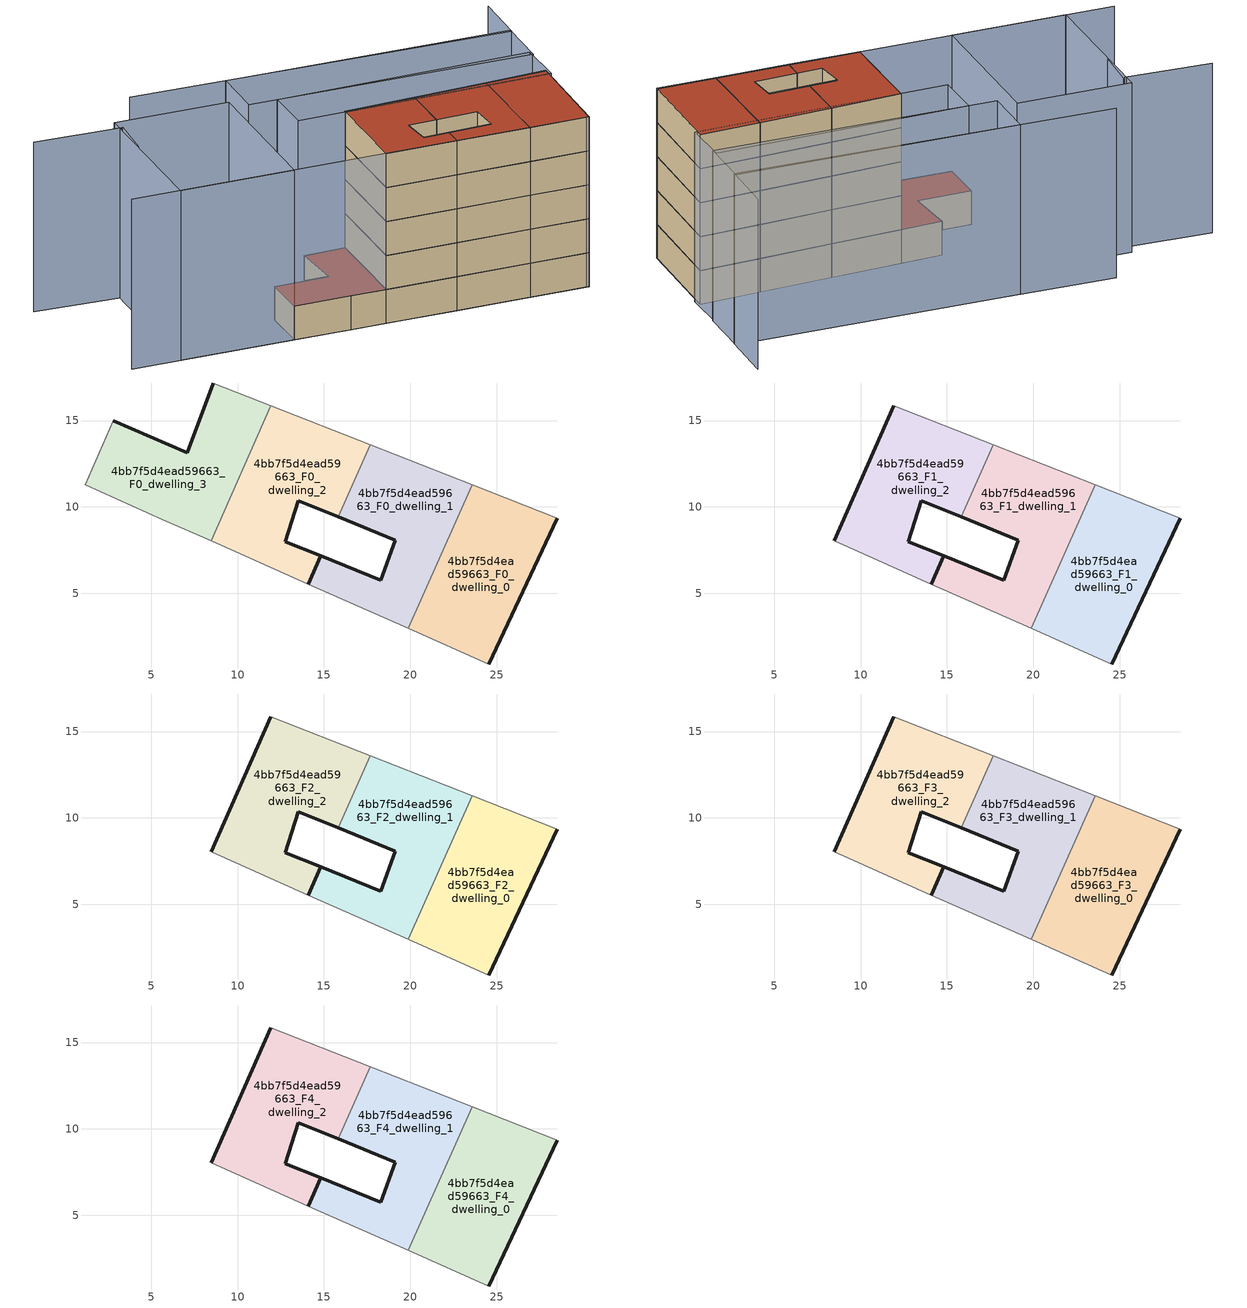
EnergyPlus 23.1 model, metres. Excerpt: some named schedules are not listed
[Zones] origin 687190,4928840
4bb7f5d4ead59663_F0_dwelling_0
 floor ground (EU_floor_Construction): 24.52,0.92 28.48,9.36 23.56,11.29 19.88,2.98 z0
 wall outside (EU_wall_Construction): 28.48,9.36 24.52,0.92 z0:3
 wall adiabatic (EU_wall_Construction): 23.56,11.29 28.48,9.36 / 24.52,0.92 19.88,2.98 z0:3
 wall to 4bb7f5d4ead59663_F0_dwelling_1 (EU_wall_Construction): 19.88,2.98 23.56,11.29 z0:3
4bb7f5d4ead59663_F0_dwelling_1
 floor ground (EU_floor_Construction): 19.88,2.98 23.56,11.29 17.66,13.61 15.81,9.42 19.11,8.08 18.29,5.76 14.81,7.17 14.09,5.54 z0
 wall outside (EU_wall_Construction): 14.09,5.54 14.81,7.17 18.29,5.76 19.11,8.08 15.81,9.42 z0:3
 wall adiabatic (EU_wall_Construction): 17.66,13.61 23.56,11.29 / 19.88,2.98 14.09,5.54 z0:3
 wall to 4bb7f5d4ead59663_F0_dwelling_2 (EU_wall_Construction): 15.81,9.42 17.66,13.61 z0:3
4bb7f5d4ead59663_F0_dwelling_2
 floor ground (EU_floor_Construction): 14.81,7.17 12.76,8 13.52,10.35 15.81,9.42 17.66,13.61 11.93,15.86 8.47,8.03 14.09,5.54 z0
 wall outside (EU_wall_Construction): 15.81,9.42 13.52,10.35 12.76,8 14.81,7.17 14.09,5.54 z0:3
 wall adiabatic (EU_wall_Construction): 14.09,5.54 8.47,8.03 / 11.93,15.86 17.66,13.61 z0:3
 wall to 4bb7f5d4ead59663_F0_dwelling_3 (EU_wall_Construction): 8.47,8.03 11.93,15.86 z0:3
4bb7f5d4ead59663_F0_dwelling_3
 floor ground (EU_floor_Construction): 8.47,8.03 11.93,15.86 8.58,17.17 7.09,13.13 2.81,14.99 1.2,11.29 5.67,9.27 z0
 wall outside (EU_wall_Construction): 2.81,14.99 7.09,13.13 8.58,17.17 z0:3
 wall adiabatic (EU_wall_Construction): 8.58,17.17 11.93,15.86 / 8.47,8.03 5.67,9.27 1.2,11.29 2.81,14.99 z0:3
 roof outside (EU_roof_Construction): 11.93,15.86 8.47,8.03 5.67,9.27 1.2,11.29 2.81,14.99 7.09,13.13 8.58,17.17 z3
4bb7f5d4ead59663_F1_dwelling_0
 floor to 4bb7f5d4ead59663_F0_dwelling_0 (EU_floor_Construction): 24.52,0.92 28.48,9.36 23.56,11.29 19.88,2.98 z3
 wall outside (EU_wall_Construction): 28.48,9.36 24.52,0.92 z3:6
 wall adiabatic (EU_wall_Construction): 23.56,11.29 28.48,9.36 / 24.52,0.92 19.88,2.98 z3:6
 wall to 4bb7f5d4ead59663_F1_dwelling_1 (EU_wall_Construction): 19.88,2.98 23.56,11.29 z3:6
4bb7f5d4ead59663_F1_dwelling_1
 floor to 4bb7f5d4ead59663_F0_dwelling_1 (EU_floor_Construction): 19.88,2.98 23.56,11.29 17.66,13.61 15.81,9.42 19.11,8.08 18.29,5.76 14.81,7.17 14.09,5.54 z3
 wall outside (EU_wall_Construction): 14.09,5.54 14.81,7.17 18.29,5.76 19.11,8.08 15.81,9.42 z3:6
 wall adiabatic (EU_wall_Construction): 17.66,13.61 23.56,11.29 / 19.88,2.98 14.09,5.54 z3:6
 wall to 4bb7f5d4ead59663_F1_dwelling_2 (EU_wall_Construction): 15.81,9.42 17.66,13.61 z3:6
4bb7f5d4ead59663_F1_dwelling_2
 floor to 4bb7f5d4ead59663_F0_dwelling_2 (EU_floor_Construction): 14.81,7.17 12.76,8 13.52,10.35 15.81,9.42 17.66,13.61 11.93,15.86 8.47,8.03 14.09,5.54 z3
 wall outside (EU_wall_Construction): 8.47,8.03 11.93,15.86 / 15.81,9.42 13.52,10.35 12.76,8 14.81,7.17 14.09,5.54 z3:6
 wall adiabatic (EU_wall_Construction): 14.09,5.54 8.47,8.03 / 11.93,15.86 17.66,13.61 z3:6
4bb7f5d4ead59663_F2_dwelling_0
 floor to 4bb7f5d4ead59663_F1_dwelling_0 (EU_floor_Construction): 24.52,0.92 28.48,9.36 23.56,11.29 19.88,2.98 z6
 wall outside (EU_wall_Construction): 28.48,9.36 24.52,0.92 z6:9
 wall adiabatic (EU_wall_Construction): 23.56,11.29 28.48,9.36 / 24.52,0.92 19.88,2.98 z6:9
 wall to 4bb7f5d4ead59663_F2_dwelling_1 (EU_wall_Construction): 19.88,2.98 23.56,11.29 z6:9
4bb7f5d4ead59663_F2_dwelling_1
 floor to 4bb7f5d4ead59663_F1_dwelling_1 (EU_floor_Construction): 19.88,2.98 23.56,11.29 17.66,13.61 15.81,9.42 19.11,8.08 18.29,5.76 14.81,7.17 14.09,5.54 z6
 wall outside (EU_wall_Construction): 14.09,5.54 14.81,7.17 18.29,5.76 19.11,8.08 15.81,9.42 z6:9
 wall adiabatic (EU_wall_Construction): 17.66,13.61 23.56,11.29 / 19.88,2.98 14.09,5.54 z6:9
 wall to 4bb7f5d4ead59663_F2_dwelling_2 (EU_wall_Construction): 15.81,9.42 17.66,13.61 z6:9
4bb7f5d4ead59663_F2_dwelling_2
 floor to 4bb7f5d4ead59663_F1_dwelling_2 (EU_floor_Construction): 14.81,7.17 12.76,8 13.52,10.35 15.81,9.42 17.66,13.61 11.93,15.86 8.47,8.03 14.09,5.54 z6
 wall outside (EU_wall_Construction): 8.47,8.03 11.93,15.86 / 15.81,9.42 13.52,10.35 12.76,8 14.81,7.17 14.09,5.54 z6:9
 wall adiabatic (EU_wall_Construction): 14.09,5.54 8.47,8.03 / 11.93,15.86 17.66,13.61 z6:9
4bb7f5d4ead59663_F3_dwelling_0
 floor to 4bb7f5d4ead59663_F2_dwelling_0 (EU_floor_Construction): 24.52,0.92 28.48,9.36 23.56,11.29 19.88,2.98 z9
 wall outside (EU_wall_Construction): 28.48,9.36 24.52,0.92 z9:12
 wall adiabatic (EU_wall_Construction): 23.56,11.29 28.48,9.36 / 24.52,0.92 19.88,2.98 z9:12
 wall to 4bb7f5d4ead59663_F3_dwelling_1 (EU_wall_Construction): 19.88,2.98 23.56,11.29 z9:12
4bb7f5d4ead59663_F3_dwelling_1
 floor to 4bb7f5d4ead59663_F2_dwelling_1 (EU_floor_Construction): 19.88,2.98 23.56,11.29 17.66,13.61 15.81,9.42 19.11,8.08 18.29,5.76 14.81,7.17 14.09,5.54 z9
 wall outside (EU_wall_Construction): 14.09,5.54 14.81,7.17 18.29,5.76 19.11,8.08 15.81,9.42 z9:12
 wall adiabatic (EU_wall_Construction): 17.66,13.61 23.56,11.29 / 19.88,2.98 14.09,5.54 z9:12
 wall to 4bb7f5d4ead59663_F3_dwelling_2 (EU_wall_Construction): 15.81,9.42 17.66,13.61 z9:12
4bb7f5d4ead59663_F3_dwelling_2
 floor to 4bb7f5d4ead59663_F2_dwelling_2 (EU_floor_Construction): 14.81,7.17 12.76,8 13.52,10.35 15.81,9.42 17.66,13.61 11.93,15.86 8.47,8.03 14.09,5.54 z9
 wall outside (EU_wall_Construction): 8.47,8.03 11.93,15.86 / 15.81,9.42 13.52,10.35 12.76,8 14.81,7.17 14.09,5.54 z9:12
 wall adiabatic (EU_wall_Construction): 14.09,5.54 8.47,8.03 / 11.93,15.86 17.66,13.61 z9:12
4bb7f5d4ead59663_F4_dwelling_0
 floor to 4bb7f5d4ead59663_F3_dwelling_0 (EU_floor_Construction): 24.52,0.92 28.48,9.36 23.56,11.29 19.88,2.98 z12
 wall outside (EU_wall_Construction): 28.48,9.36 24.52,0.92 z12:15
 wall adiabatic (EU_wall_Construction): 23.56,11.29 28.48,9.36 / 24.52,0.92 19.88,2.98 z12:15
 wall to 4bb7f5d4ead59663_F4_dwelling_1 (EU_wall_Construction): 19.88,2.98 23.56,11.29 z12:15
 roof outside (EU_roof_Construction): 28.48,9.36 24.52,0.92 19.88,2.98 23.56,11.29 z15
4bb7f5d4ead59663_F4_dwelling_1
 floor to 4bb7f5d4ead59663_F3_dwelling_1 (EU_floor_Construction): 19.88,2.98 23.56,11.29 17.66,13.61 15.81,9.42 19.11,8.08 18.29,5.76 14.81,7.17 14.09,5.54 z12
 wall outside (EU_wall_Construction): 14.09,5.54 14.81,7.17 18.29,5.76 19.11,8.08 15.81,9.42 z12:15
 wall adiabatic (EU_wall_Construction): 17.66,13.61 23.56,11.29 / 19.88,2.98 14.09,5.54 z12:15
 wall to 4bb7f5d4ead59663_F4_dwelling_2 (EU_wall_Construction): 15.81,9.42 17.66,13.61 z12:15
 roof outside (EU_roof_Construction): 23.56,11.29 19.88,2.98 14.09,5.54 14.81,7.17 18.29,5.76 19.11,8.08 15.81,9.42 17.66,13.61 z15
4bb7f5d4ead59663_F4_dwelling_2
 floor to 4bb7f5d4ead59663_F3_dwelling_2 (EU_floor_Construction): 14.81,7.17 12.76,8 13.52,10.35 15.81,9.42 17.66,13.61 11.93,15.86 8.47,8.03 14.09,5.54 z12
 wall outside (EU_wall_Construction): 8.47,8.03 11.93,15.86 / 15.81,9.42 13.52,10.35 12.76,8 14.81,7.17 14.09,5.54 z12:15
 wall adiabatic (EU_wall_Construction): 14.09,5.54 8.47,8.03 / 11.93,15.86 17.66,13.61 z12:15
 roof outside (EU_roof_Construction): 17.66,13.61 15.81,9.42 13.52,10.35 12.76,8 14.81,7.17 14.09,5.54 8.47,8.03 11.93,15.86 z15
shading: -11.6,17.06 24.52,0.92 / 34.05,20.89 31.89,16.27 / 31.89,16.27 2.15,30.18 / -2.33,26.78 -4.07,23.44 / -2.52,26.75 -9.21,30.03 / 9.83,21.29 30.05,12.61 / 30.05,12.61 28.36,8.68 / 28.36,8.68 8.15,17.36 / 8.15,17.36 9.83,21.29 / 1.2,11.29 -7.8,15.36 / -7.8,15.36 -2.15,27.83 / -2.15,27.83 6.84,23.76 / 6.84,23.76 1.2,11.29 / 9.61,26.69 31.93,16.5 / 31.93,16.5 29.93,12.11 / 29.93,12.11 7.61,22.3 / 7.61,22.3 9.61,26.69 z0:15
[Building]
EU S2 Campaign: North Axis=0; Terrain=City; Solar Distribution=FullExterior
[Site:Location]
Bologna: Latitude=44.5; Longitude=11.25; Time Zone=1; Elevation=37
[SizingPeriod:WeatherFileDays]
AnnualSizingPeriod: Begin Month=1; Begin Day of Month=1; End Month=12; End Day of Month=31; Day of Week for Start Day=Monday; Use Weather File Daylight Saving Period=No; Use Weather File Rain and Snow Indicators=No
[MATERIAL]
EU_InternalMass_Material: Roughness=MediumRough; Thickness=0.1; Conductivity=1; Density=1800; Specific Heat=900; Thermal Absorptance=0.9; Solar Absorptance=0.7; Visible Absorptance=0.7
[MATERIAL:NOMASS] Roughness=MediumRough; Thermal Absorptance=0.9; Solar Absorptance=0.7; Visible Absorptance=0.7
Name | Thermal Resistance
EU_wall_NoMass | 0.905828
EU_roof_NoMass | 0.37593
EU_floor_NoMass | 0.67114
[CONSTRUCTION]
EU_wall_Construction: EU_wall_NoMass
EU_roof_Construction: EU_roof_NoMass
EU_floor_Construction: EU_floor_NoMass
EU_InternalMass_Construction: EU_InternalMass_Material
[ZONE] Type=1; Multiplier=1; Ceiling Height=autocalculate; Floor Area=autocalculate; Part of Total Floor Area=Yes
Name | Volume
4bb7f5d4ead59663_F0_dwelling_0; 4bb7f5d4ead59663_F1_dwelling_0; 4bb7f5d4ead59663_F2_dwelling_0; 4bb7f5d4ead59663_F3_dwelling_0; 4bb7f5d4ead59663_F4_dwelling_0 | 143.087
4bb7f5d4ead59663_F0_dwelling_1; 4bb7f5d4ead59663_F1_dwelling_1; 4bb7f5d4ead59663_F2_dwelling_1; 4bb7f5d4ead59663_F3_dwelling_1; 4bb7f5d4ead59663_F4_dwelling_1 | 143.065
4bb7f5d4ead59663_F0_dwelling_2; 4bb7f5d4ead59663_F1_dwelling_2; 4bb7f5d4ead59663_F2_dwelling_2; 4bb7f5d4ead59663_F3_dwelling_2; 4bb7f5d4ead59663_F4_dwelling_2 | 143.09
4bb7f5d4ead59663_F0_dwelling_3 | 143.078
[INTERNALMASS] Construction=EU_InternalMass_Construction
Name | Zone or ZoneList | Surface Area
4bb7f5d4ead59663_F0_dwelling_0_EU_InternalMass | 4bb7f5d4ead59663_F0_dwelling_0 | 47.6953
4bb7f5d4ead59663_F0_dwelling_1_EU_InternalMass | 4bb7f5d4ead59663_F0_dwelling_1 | 47.6882
4bb7f5d4ead59663_F0_dwelling_2_EU_InternalMass | 4bb7f5d4ead59663_F0_dwelling_2 | 47.6971
4bb7f5d4ead59663_F0_dwelling_3_EU_InternalMass | 4bb7f5d4ead59663_F0_dwelling_3 | 47.6924
4bb7f5d4ead59663_F1_dwelling_0_EU_InternalMass | 4bb7f5d4ead59663_F1_dwelling_0 | 63.5871
4bb7f5d4ead59663_F1_dwelling_1_EU_InternalMass | 4bb7f5d4ead59663_F1_dwelling_1 | 63.5916
4bb7f5d4ead59663_F1_dwelling_2_EU_InternalMass | 4bb7f5d4ead59663_F1_dwelling_2 | 63.5949
4bb7f5d4ead59663_F2_dwelling_0_EU_InternalMass | 4bb7f5d4ead59663_F2_dwelling_0 | 63.5871
4bb7f5d4ead59663_F2_dwelling_1_EU_InternalMass | 4bb7f5d4ead59663_F2_dwelling_1 | 63.5916
4bb7f5d4ead59663_F2_dwelling_2_EU_InternalMass | 4bb7f5d4ead59663_F2_dwelling_2 | 63.5949
4bb7f5d4ead59663_F3_dwelling_0_EU_InternalMass | 4bb7f5d4ead59663_F3_dwelling_0 | 63.5871
4bb7f5d4ead59663_F3_dwelling_1_EU_InternalMass | 4bb7f5d4ead59663_F3_dwelling_1 | 63.5916
4bb7f5d4ead59663_F3_dwelling_2_EU_InternalMass | 4bb7f5d4ead59663_F3_dwelling_2 | 63.5949
4bb7f5d4ead59663_F4_dwelling_0_EU_InternalMass | 4bb7f5d4ead59663_F4_dwelling_0 | 63.5871
4bb7f5d4ead59663_F4_dwelling_1_EU_InternalMass | 4bb7f5d4ead59663_F4_dwelling_1 | 63.5916
4bb7f5d4ead59663_F4_dwelling_2_EU_InternalMass | 4bb7f5d4ead59663_F4_dwelling_2 | 63.5949
[OTHEREQUIPMENT] Fuel Type=Electricity; Design Level Calculation Method=Watts/Area; Power per Zone Floor Area=1; Fraction Latent=0; Fraction Radiant=0; Fraction Lost=0; Carbon Dioxide Generation Rate=0; EndUse Subcategory=EU_Step8_InternalGains
Name | Zone or ZoneList or Space or SpaceList | Schedule
EU_Step8_InternalGain_4bb7f5d4ead59663_F0_dwelling_0_f000 | 4bb7f5d4ead59663_F0_dwelling_0 | EU_Step8_GainSchedule_4bb7f5d4ead59663_F0_dwelling_0_f000
EU_Step8_InternalGain_4bb7f5d4ead59663_F0_dwelling_1_f000 | 4bb7f5d4ead59663_F0_dwelling_1 | EU_Step8_GainSchedule_4bb7f5d4ead59663_F0_dwelling_1_f000
EU_Step8_InternalGain_4bb7f5d4ead59663_F0_dwelling_2_f000 | 4bb7f5d4ead59663_F0_dwelling_2 | EU_Step8_GainSchedule_4bb7f5d4ead59663_F0_dwelling_2_f000
EU_Step8_InternalGain_4bb7f5d4ead59663_F0_dwelling_3_f000 | 4bb7f5d4ead59663_F0_dwelling_3 | EU_Step8_GainSchedule_4bb7f5d4ead59663_F0_dwelling_3_f000
EU_Step8_InternalGain_4bb7f5d4ead59663_F1_dwelling_0_f000 | 4bb7f5d4ead59663_F1_dwelling_0 | EU_Step8_GainSchedule_4bb7f5d4ead59663_F1_dwelling_0_f000
EU_Step8_InternalGain_4bb7f5d4ead59663_F1_dwelling_1_f000 | 4bb7f5d4ead59663_F1_dwelling_1 | EU_Step8_GainSchedule_4bb7f5d4ead59663_F1_dwelling_1_f000
EU_Step8_InternalGain_4bb7f5d4ead59663_F1_dwelling_2_f000 | 4bb7f5d4ead59663_F1_dwelling_2 | EU_Step8_GainSchedule_4bb7f5d4ead59663_F1_dwelling_2_f000
EU_Step8_InternalGain_4bb7f5d4ead59663_F2_dwelling_0_f000 | 4bb7f5d4ead59663_F2_dwelling_0 | EU_Step8_GainSchedule_4bb7f5d4ead59663_F2_dwelling_0_f000
EU_Step8_InternalGain_4bb7f5d4ead59663_F2_dwelling_1_f000 | 4bb7f5d4ead59663_F2_dwelling_1 | EU_Step8_GainSchedule_4bb7f5d4ead59663_F2_dwelling_1_f000
EU_Step8_InternalGain_4bb7f5d4ead59663_F2_dwelling_2_f000 | 4bb7f5d4ead59663_F2_dwelling_2 | EU_Step8_GainSchedule_4bb7f5d4ead59663_F2_dwelling_2_f000
EU_Step8_InternalGain_4bb7f5d4ead59663_F3_dwelling_0_f000 | 4bb7f5d4ead59663_F3_dwelling_0 | EU_Step8_GainSchedule_4bb7f5d4ead59663_F3_dwelling_0_f000
EU_Step8_InternalGain_4bb7f5d4ead59663_F3_dwelling_1_f000 | 4bb7f5d4ead59663_F3_dwelling_1 | EU_Step8_GainSchedule_4bb7f5d4ead59663_F3_dwelling_1_f000
EU_Step8_InternalGain_4bb7f5d4ead59663_F3_dwelling_2_f000 | 4bb7f5d4ead59663_F3_dwelling_2 | EU_Step8_GainSchedule_4bb7f5d4ead59663_F3_dwelling_2_f000
EU_Step8_InternalGain_4bb7f5d4ead59663_F4_dwelling_0_f000 | 4bb7f5d4ead59663_F4_dwelling_0 | EU_Step8_GainSchedule_4bb7f5d4ead59663_F4_dwelling_0_f000
EU_Step8_InternalGain_4bb7f5d4ead59663_F4_dwelling_1_f000 | 4bb7f5d4ead59663_F4_dwelling_1 | EU_Step8_GainSchedule_4bb7f5d4ead59663_F4_dwelling_1_f000
EU_Step8_InternalGain_4bb7f5d4ead59663_F4_dwelling_2_f000 | 4bb7f5d4ead59663_F4_dwelling_2 | EU_Step8_GainSchedule_4bb7f5d4ead59663_F4_dwelling_2_f000
[ZONEVENTILATION:DESIGNFLOWRATE] Schedule=EU_AlwaysOn; Design Flow Rate Calculation Method=AirChanges/Hour; Air Changes per Hour=0.73129; Ventilation Type=Natural; Fan Pressure Rise=0; Fan Total Efficiency=1; Constant Term Coefficient=1; Temperature Term Coefficient=0; Velocity Term Coefficient=0; Velocity Squared Term Coefficient=0; Minimum Indoor Temperature=-100; Maximum Indoor Temperature=100; Delta Temperature=-100; Minimum Outdoor Temperature=-100; Maximum Outdoor Temperature=100; Maximum Wind Speed=40
Name | Zone or ZoneList or Space or SpaceList
EU_ConstantAir_4bb7f5d4ead59663_F0_dwelling_0 | 4bb7f5d4ead59663_F0_dwelling_0
EU_ConstantAir_4bb7f5d4ead59663_F0_dwelling_1 | 4bb7f5d4ead59663_F0_dwelling_1
EU_ConstantAir_4bb7f5d4ead59663_F0_dwelling_2 | 4bb7f5d4ead59663_F0_dwelling_2
EU_ConstantAir_4bb7f5d4ead59663_F0_dwelling_3 | 4bb7f5d4ead59663_F0_dwelling_3
EU_ConstantAir_4bb7f5d4ead59663_F1_dwelling_0 | 4bb7f5d4ead59663_F1_dwelling_0
EU_ConstantAir_4bb7f5d4ead59663_F1_dwelling_1 | 4bb7f5d4ead59663_F1_dwelling_1
EU_ConstantAir_4bb7f5d4ead59663_F1_dwelling_2 | 4bb7f5d4ead59663_F1_dwelling_2
EU_ConstantAir_4bb7f5d4ead59663_F2_dwelling_0 | 4bb7f5d4ead59663_F2_dwelling_0
EU_ConstantAir_4bb7f5d4ead59663_F2_dwelling_1 | 4bb7f5d4ead59663_F2_dwelling_1
EU_ConstantAir_4bb7f5d4ead59663_F2_dwelling_2 | 4bb7f5d4ead59663_F2_dwelling_2
EU_ConstantAir_4bb7f5d4ead59663_F3_dwelling_0 | 4bb7f5d4ead59663_F3_dwelling_0
EU_ConstantAir_4bb7f5d4ead59663_F3_dwelling_1 | 4bb7f5d4ead59663_F3_dwelling_1
EU_ConstantAir_4bb7f5d4ead59663_F3_dwelling_2 | 4bb7f5d4ead59663_F3_dwelling_2
EU_ConstantAir_4bb7f5d4ead59663_F4_dwelling_0 | 4bb7f5d4ead59663_F4_dwelling_0
EU_ConstantAir_4bb7f5d4ead59663_F4_dwelling_1 | 4bb7f5d4ead59663_F4_dwelling_1
EU_ConstantAir_4bb7f5d4ead59663_F4_dwelling_2 | 4bb7f5d4ead59663_F4_dwelling_2
[HVACTEMPLATE:THERMOSTAT] Constant Heating Setpoint=20; Constant Cooling Setpoint=50
EU_HeatOnly_4bb7f5d4ead59663_F0_dwelling_0; EU_HeatOnly_4bb7f5d4ead59663_F0_dwelling_1; EU_HeatOnly_4bb7f5d4ead59663_F0_dwelling_2; EU_HeatOnly_4bb7f5d4ead59663_F0_dwelling_3; EU_HeatOnly_4bb7f5d4ead59663_F1_dwelling_0; EU_HeatOnly_4bb7f5d4ead59663_F1_dwelling_1; EU_HeatOnly_4bb7f5d4ead59663_F1_dwelling_2; EU_HeatOnly_4bb7f5d4ead59663_F2_dwelling_0; EU_HeatOnly_4bb7f5d4ead59663_F2_dwelling_1; EU_HeatOnly_4bb7f5d4ead59663_F2_dwelling_2; EU_HeatOnly_4bb7f5d4ead59663_F3_dwelling_0; EU_HeatOnly_4bb7f5d4ead59663_F3_dwelling_1; EU_HeatOnly_4bb7f5d4ead59663_F3_dwelling_2; EU_HeatOnly_4bb7f5d4ead59663_F4_dwelling_0; EU_HeatOnly_4bb7f5d4ead59663_F4_dwelling_1; EU_HeatOnly_4bb7f5d4ead59663_F4_dwelling_2
[HVACTEMPLATE:ZONE:IDEALLOADSAIRSYSTEM] System Availability Schedule=EU_AlwaysOn; Maximum Heating Supply Air Temperature=50; Minimum Cooling Supply Air Temperature=13; Maximum Heating Supply Air Humidity Ratio=0.0156; Minimum Cooling Supply Air Humidity Ratio=0.0077; Heating Limit=NoLimit; Cooling Limit=NoLimit; Heating Availability Schedule=EU_AlwaysOn; Cooling Availability Schedule=EU_CoolingOff; Dehumidification Control Type=ConstantSensibleHeatRatio; Cooling Sensible Heat Ratio=0.7; Dehumidification Setpoint=60; Humidification Control Type=None; Humidification Setpoint=30; Outdoor Air Method=None; Outdoor Air Flow Rate per Person=0.00944; Outdoor Air Flow Rate per Zone Floor Area=0; Outdoor Air Flow Rate per Zone=0; Demand Controlled Ventilation Type=None; Outdoor Air Economizer Type=NoEconomizer; Heat Recovery Type=None; Sensible Heat Recovery Effectiveness=0.7; Latent Heat Recovery Effectiveness=0.65
Name | Template Thermostat
4bb7f5d4ead59663_F0_dwelling_0 | EU_HeatOnly_4bb7f5d4ead59663_F0_dwelling_0
4bb7f5d4ead59663_F0_dwelling_1 | EU_HeatOnly_4bb7f5d4ead59663_F0_dwelling_1
4bb7f5d4ead59663_F0_dwelling_2 | EU_HeatOnly_4bb7f5d4ead59663_F0_dwelling_2
